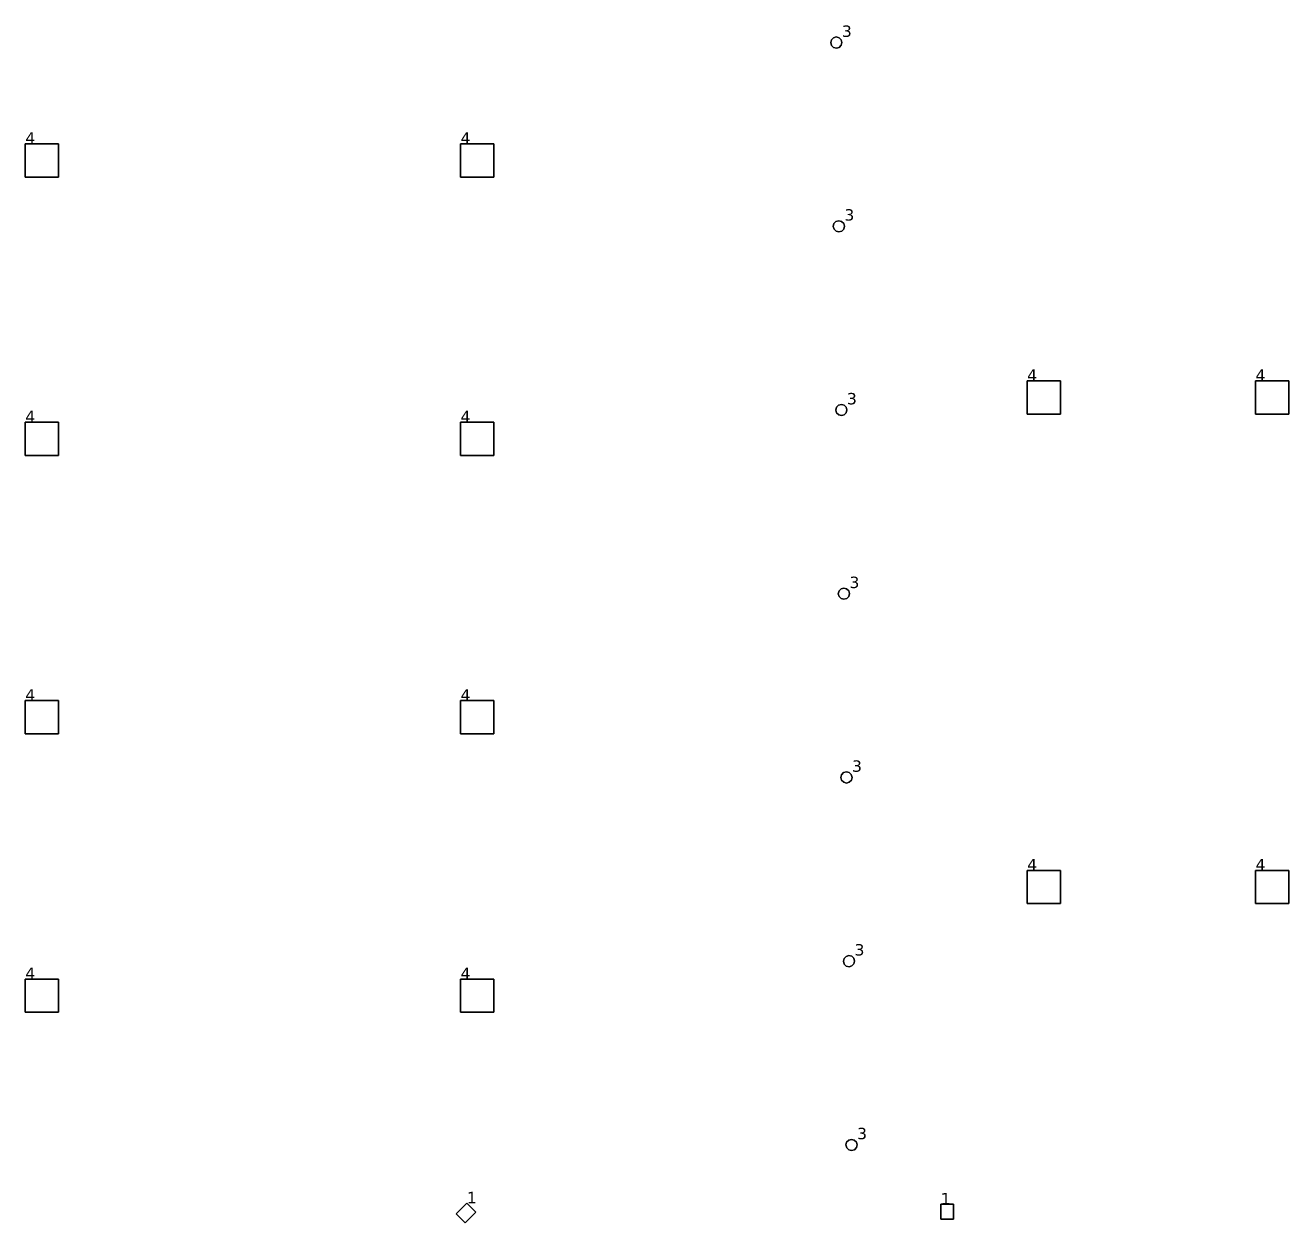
# Model space of a CAD drawing. Header units: inches. Extents: x -3 to 1235, y -1 to 963.
# Drawn here: x 136.54 to 156.5, y 65.65 to 84.56 of the extents above; entities that cross this region are included whole.
import ezdxf

# ---------------------------------------------------------------- set-up
doc = ezdxf.new("R2010")
doc.units = ezdxf.units.IN
doc.header["$MEASUREMENT"] = 0
doc.layers.add('DLX_TERR_LUM', color=7, linetype='Continuous', true_color=0x000000)
doc.layers.add('DLX_TERR_LUMKEY_IDX', color=7, linetype='Continuous', true_color=0x7f7f7f)
doc.styles.add('TableTextStyle', font='')
doc.styles.get('TableTextStyle').set_extended_font_data('VERDANA.TTF')

msp = doc.modelspace()

# ---------------------------------------------------------------- linework, layer by layer
at = {"layer": 'DLX_TERR_LUM'}
for points in [[(149.261, 84.283, 0), (149.273, 84.327, 0)], [(149.273, 84.327, 0), (149.261, 84.283, 0)], [(149.273, 84.327, 0), (149.261, 84.283, 0)], [(149.261, 84.283, 0), (149.273, 84.327, 0)], [(149.274, 84.239, 0), (149.261, 84.283, 0)], [(149.261, 84.283, 0), (149.261, 84.283, 0)], [(149.261, 84.283, 0), (149.274, 84.239, 0)], [(149.261, 84.283, 0), (149.261, 84.283, 0)], [(149.261, 84.283, 0), (149.274, 84.239, 0)], [(149.274, 84.239, 0), (149.261, 84.283, 0)], [(149.273, 84.327, 0), (149.304, 84.36, 0)], [(149.304, 84.36, 0), (149.273, 84.327, 0)], [(149.304, 84.36, 0), (149.273, 84.327, 0)], [(149.273, 84.327, 0), (149.304, 84.36, 0)], [(149.273, 84.327, 0), (149.273, 84.327, 0)], [(149.273, 84.327, 0), (149.273, 84.327, 0)], [(149.307, 84.207, 0), (149.274, 84.239, 0)], [(149.274, 84.239, 0), (149.274, 84.239, 0)], [(149.274, 84.239, 0), (149.307, 84.207, 0)], [(149.274, 84.239, 0), (149.274, 84.239, 0)], [(149.274, 84.239, 0), (149.307, 84.207, 0)], [(149.307, 84.207, 0), (149.274, 84.239, 0)], [(149.304, 84.36, 0), (149.348, 84.372, 0)], [(149.348, 84.372, 0), (149.304, 84.36, 0)], [(149.348, 84.372, 0), (149.304, 84.36, 0)], [(149.304, 84.36, 0), (149.348, 84.372, 0)], [(149.304, 84.36, 0), (149.304, 84.36, 0)], [(149.304, 84.36, 0), (149.304, 84.36, 0)], [(149.348, 84.372, 0), (149.348, 84.372, 0)], [(149.348, 84.372, 0), (149.393, 84.361, 0)], [(149.393, 84.361, 0), (149.348, 84.372, 0)], [(149.348, 84.372, 0), (149.348, 84.372, 0)], [(149.393, 84.361, 0), (149.348, 84.372, 0)], [(149.348, 84.372, 0), (149.393, 84.361, 0)], [(149.393, 84.361, 0), (149.393, 84.361, 0)], [(149.393, 84.361, 0), (149.426, 84.329, 0)], [(149.426, 84.329, 0), (149.393, 84.361, 0)], [(149.393, 84.361, 0), (149.393, 84.361, 0)], [(149.426, 84.329, 0), (149.393, 84.361, 0)], [(149.393, 84.361, 0), (149.426, 84.329, 0)], [(149.427, 84.241, 0), (149.395, 84.208, 0)], [(149.395, 84.208, 0), (149.427, 84.241, 0)], [(149.395, 84.208, 0), (149.427, 84.241, 0)], [(149.427, 84.241, 0), (149.395, 84.208, 0)], [(149.426, 84.329, 0), (149.426, 84.329, 0)], [(149.426, 84.329, 0), (149.438, 84.285, 0)], [(149.438, 84.285, 0), (149.426, 84.329, 0)], [(149.426, 84.329, 0), (149.426, 84.329, 0)], [(149.438, 84.285, 0), (149.426, 84.329, 0)], [(149.426, 84.329, 0), (149.438, 84.285, 0)], [(149.438, 84.285, 0), (149.427, 84.241, 0)], [(149.427, 84.241, 0), (149.438, 84.285, 0)], [(149.427, 84.241, 0), (149.438, 84.285, 0)], [(149.438, 84.285, 0), (149.427, 84.241, 0)], [(149.427, 84.241, 0), (149.427, 84.241, 0)], [(149.427, 84.241, 0), (149.427, 84.241, 0)], [(149.438, 84.285, 0), (149.438, 84.285, 0)], [(149.438, 84.285, 0), (149.438, 84.285, 0)], [(149.351, 84.195, 0), (149.307, 84.207, 0)], [(149.307, 84.207, 0), (149.307, 84.207, 0)], [(149.307, 84.207, 0), (149.351, 84.195, 0)], [(149.307, 84.207, 0), (149.307, 84.207, 0)], [(149.307, 84.207, 0), (149.351, 84.195, 0)], [(149.351, 84.195, 0), (149.307, 84.207, 0)], [(149.395, 84.208, 0), (149.351, 84.195, 0)], [(149.351, 84.195, 0), (149.395, 84.208, 0)], [(149.351, 84.195, 0), (149.395, 84.208, 0)], [(149.395, 84.208, 0), (149.351, 84.195, 0)], [(149.351, 84.195, 0), (149.351, 84.195, 0)], [(149.351, 84.195, 0), (149.351, 84.195, 0)], [(149.395, 84.208, 0), (149.395, 84.208, 0)], [(149.395, 84.208, 0), (149.395, 84.208, 0)], [(136.536, 82.16, 0), (136.536, 82.685, 0)], [(136.536, 82.685, 0), (136.536, 82.685, 0)], [(136.536, 82.685, 0), (136.536, 82.16, 0)], [(136.536, 82.685, 0), (137.061, 82.685, 0)], [(137.061, 82.685, 0), (136.536, 82.685, 0)], [(136.536, 82.685, 0), (136.536, 82.685, 0)], [(137.061, 82.685, 0), (136.536, 82.685, 0)], [(136.536, 82.685, 0), (136.536, 82.16, 0)], [(136.536, 82.16, 0), (136.536, 82.685, 0)], [(136.536, 82.685, 0), (137.061, 82.685, 0)], [(137.061, 82.685, 0), (137.061, 82.685, 0)], [(137.061, 82.685, 0), (137.061, 82.16, 0)], [(137.061, 82.16, 0), (137.061, 82.685, 0)], [(137.061, 82.685, 0), (137.061, 82.685, 0)], [(137.061, 82.16, 0), (137.061, 82.685, 0)], [(137.061, 82.685, 0), (137.061, 82.16, 0)], [(143.413, 82.16, 0), (143.413, 82.685, 0)], [(143.413, 82.685, 0), (143.413, 82.685, 0)], [(143.413, 82.685, 0), (143.413, 82.16, 0)], [(143.413, 82.685, 0), (143.938, 82.685, 0)], [(143.938, 82.685, 0), (143.413, 82.685, 0)], [(143.413, 82.685, 0), (143.413, 82.685, 0)], [(143.938, 82.685, 0), (143.413, 82.685, 0)], [(143.413, 82.685, 0), (143.413, 82.16, 0)], [(143.413, 82.16, 0), (143.413, 82.685, 0)], [(143.413, 82.685, 0), (143.938, 82.685, 0)], [(143.938, 82.685, 0), (143.938, 82.685, 0)], [(143.938, 82.685, 0), (143.938, 82.16, 0)], [(143.938, 82.16, 0), (143.938, 82.685, 0)], [(143.938, 82.685, 0), (143.938, 82.685, 0)], [(143.938, 82.16, 0), (143.938, 82.685, 0)], [(143.938, 82.685, 0), (143.938, 82.16, 0)], [(137.061, 82.16, 0), (136.536, 82.16, 0)], [(136.536, 82.16, 0), (136.536, 82.16, 0)], [(136.536, 82.16, 0), (137.061, 82.16, 0)], [(136.536, 82.16, 0), (136.536, 82.16, 0)], [(136.536, 82.16, 0), (137.061, 82.16, 0)], [(137.061, 82.16, 0), (136.536, 82.16, 0)], [(137.061, 82.16, 0), (137.061, 82.16, 0)], [(137.061, 82.16, 0), (137.061, 82.16, 0)], [(143.938, 82.16, 0), (143.413, 82.16, 0)], [(143.413, 82.16, 0), (143.413, 82.16, 0)], [(143.413, 82.16, 0), (143.938, 82.16, 0)], [(143.413, 82.16, 0), (143.413, 82.16, 0)], [(143.413, 82.16, 0), (143.938, 82.16, 0)], [(143.938, 82.16, 0), (143.413, 82.16, 0)], [(143.938, 82.16, 0), (143.938, 82.16, 0)], [(143.938, 82.16, 0), (143.938, 82.16, 0)], [(149.313, 81.425, 0), (149.344, 81.458, 0)], [(149.344, 81.458, 0), (149.313, 81.425, 0)], [(149.344, 81.458, 0), (149.313, 81.425, 0)], [(149.313, 81.425, 0), (149.344, 81.458, 0)], [(149.344, 81.458, 0), (149.389, 81.471, 0)], [(149.389, 81.471, 0), (149.344, 81.458, 0)], [(149.389, 81.471, 0), (149.344, 81.458, 0)], [(149.344, 81.458, 0), (149.389, 81.471, 0)], [(149.344, 81.458, 0), (149.344, 81.458, 0)], [(149.344, 81.458, 0), (149.344, 81.458, 0)], [(149.389, 81.471, 0), (149.389, 81.471, 0)], [(149.389, 81.471, 0), (149.433, 81.459, 0)], [(149.433, 81.459, 0), (149.389, 81.471, 0)], [(149.389, 81.471, 0), (149.389, 81.471, 0)], [(149.433, 81.459, 0), (149.389, 81.471, 0)], [(149.389, 81.471, 0), (149.433, 81.459, 0)], [(149.433, 81.459, 0), (149.433, 81.459, 0)], [(149.433, 81.459, 0), (149.466, 81.428, 0)], [(149.466, 81.428, 0), (149.433, 81.459, 0)], [(149.433, 81.459, 0), (149.433, 81.459, 0)], [(149.466, 81.428, 0), (149.433, 81.459, 0)], [(149.433, 81.459, 0), (149.466, 81.428, 0)], [(149.301, 81.381, 0), (149.313, 81.425, 0)], [(149.313, 81.425, 0), (149.301, 81.381, 0)], [(149.313, 81.425, 0), (149.301, 81.381, 0)], [(149.301, 81.381, 0), (149.313, 81.425, 0)], [(149.314, 81.337, 0), (149.301, 81.381, 0)], [(149.301, 81.381, 0), (149.301, 81.381, 0)], [(149.301, 81.381, 0), (149.314, 81.337, 0)], [(149.301, 81.381, 0), (149.301, 81.381, 0)], [(149.301, 81.381, 0), (149.314, 81.337, 0)], [(149.314, 81.337, 0), (149.301, 81.381, 0)], [(149.313, 81.425, 0), (149.313, 81.425, 0)], [(149.313, 81.425, 0), (149.313, 81.425, 0)], [(149.347, 81.305, 0), (149.314, 81.337, 0)], [(149.314, 81.337, 0), (149.314, 81.337, 0)], [(149.314, 81.337, 0), (149.347, 81.305, 0)], [(149.314, 81.337, 0), (149.314, 81.337, 0)], [(149.314, 81.337, 0), (149.347, 81.305, 0)], [(149.347, 81.305, 0), (149.314, 81.337, 0)], [(149.391, 81.294, 0), (149.347, 81.305, 0)], [(149.347, 81.305, 0), (149.347, 81.305, 0)], [(149.347, 81.305, 0), (149.391, 81.294, 0)], [(149.347, 81.305, 0), (149.347, 81.305, 0)], [(149.347, 81.305, 0), (149.391, 81.294, 0)], [(149.391, 81.294, 0), (149.347, 81.305, 0)], [(149.435, 81.306, 0), (149.391, 81.294, 0)], [(149.391, 81.294, 0), (149.435, 81.306, 0)], [(149.391, 81.294, 0), (149.435, 81.306, 0)], [(149.435, 81.306, 0), (149.391, 81.294, 0)], [(149.391, 81.294, 0), (149.391, 81.294, 0)], [(149.391, 81.294, 0), (149.391, 81.294, 0)], [(149.467, 81.339, 0), (149.435, 81.306, 0)], [(149.435, 81.306, 0), (149.467, 81.339, 0)], [(149.435, 81.306, 0), (149.467, 81.339, 0)], [(149.467, 81.339, 0), (149.435, 81.306, 0)], [(149.435, 81.306, 0), (149.435, 81.306, 0)], [(149.435, 81.306, 0), (149.435, 81.306, 0)], [(149.466, 81.428, 0), (149.466, 81.428, 0)], [(149.466, 81.428, 0), (149.478, 81.384, 0)], [(149.478, 81.384, 0), (149.466, 81.428, 0)], [(149.466, 81.428, 0), (149.466, 81.428, 0)], [(149.478, 81.384, 0), (149.466, 81.428, 0)], [(149.466, 81.428, 0), (149.478, 81.384, 0)], [(149.478, 81.384, 0), (149.467, 81.339, 0)], [(149.467, 81.339, 0), (149.478, 81.384, 0)], [(149.467, 81.339, 0), (149.478, 81.384, 0)], [(149.478, 81.384, 0), (149.467, 81.339, 0)], [(149.467, 81.339, 0), (149.467, 81.339, 0)], [(149.467, 81.339, 0), (149.467, 81.339, 0)], [(149.478, 81.384, 0), (149.478, 81.384, 0)], [(149.478, 81.384, 0), (149.478, 81.384, 0)], [(152.364, 78.416, 0), (152.364, 78.941, 0)], [(152.364, 78.941, 0), (152.364, 78.941, 0)], [(152.364, 78.941, 0), (152.364, 78.416, 0)], [(152.364, 78.941, 0), (152.889, 78.941, 0)], [(152.889, 78.941, 0), (152.364, 78.941, 0)], [(152.364, 78.941, 0), (152.364, 78.941, 0)], [(152.889, 78.941, 0), (152.364, 78.941, 0)], [(152.364, 78.941, 0), (152.364, 78.416, 0)], [(152.364, 78.416, 0), (152.364, 78.941, 0)], [(152.364, 78.941, 0), (152.889, 78.941, 0)], [(152.889, 78.941, 0), (152.889, 78.941, 0)], [(152.889, 78.941, 0), (152.889, 78.416, 0)], [(152.889, 78.416, 0), (152.889, 78.941, 0)], [(152.889, 78.941, 0), (152.889, 78.941, 0)], [(152.889, 78.416, 0), (152.889, 78.941, 0)], [(152.889, 78.941, 0), (152.889, 78.416, 0)], [(155.972, 78.416, 0), (155.972, 78.941, 0)], [(155.972, 78.941, 0), (155.972, 78.941, 0)], [(155.972, 78.941, 0), (155.972, 78.416, 0)], [(155.972, 78.941, 0), (156.497, 78.941, 0)], [(156.497, 78.941, 0), (155.972, 78.941, 0)], [(155.972, 78.941, 0), (155.972, 78.941, 0)], [(156.497, 78.941, 0), (155.972, 78.941, 0)], [(155.972, 78.941, 0), (155.972, 78.416, 0)], [(155.972, 78.416, 0), (155.972, 78.941, 0)], [(155.972, 78.941, 0), (156.497, 78.941, 0)], [(156.497, 78.941, 0), (156.497, 78.941, 0)], [(156.497, 78.941, 0), (156.497, 78.416, 0)], [(156.497, 78.416, 0), (156.497, 78.941, 0)], [(156.497, 78.941, 0), (156.497, 78.941, 0)], [(156.497, 78.416, 0), (156.497, 78.941, 0)], [(156.497, 78.941, 0), (156.497, 78.416, 0)], [(149.341, 78.48, 0), (149.353, 78.524, 0)], [(149.353, 78.524, 0), (149.341, 78.48, 0)], [(149.353, 78.524, 0), (149.341, 78.48, 0)], [(149.341, 78.48, 0), (149.353, 78.524, 0)], [(149.354, 78.436, 0), (149.341, 78.48, 0)], [(149.341, 78.48, 0), (149.341, 78.48, 0)], [(149.341, 78.48, 0), (149.354, 78.436, 0)], [(149.341, 78.48, 0), (149.341, 78.48, 0)], [(149.341, 78.48, 0), (149.354, 78.436, 0)], [(149.354, 78.436, 0), (149.341, 78.48, 0)], [(149.353, 78.524, 0), (149.385, 78.557, 0)], [(149.385, 78.557, 0), (149.353, 78.524, 0)], [(149.385, 78.557, 0), (149.353, 78.524, 0)], [(149.353, 78.524, 0), (149.385, 78.557, 0)], [(149.353, 78.524, 0), (149.353, 78.524, 0)], [(149.353, 78.524, 0), (149.353, 78.524, 0)], [(149.385, 78.557, 0), (149.429, 78.569, 0)], [(149.429, 78.569, 0), (149.385, 78.557, 0)], [(149.429, 78.569, 0), (149.385, 78.557, 0)], [(149.385, 78.557, 0), (149.429, 78.569, 0)], [(149.385, 78.557, 0), (149.385, 78.557, 0)], [(149.385, 78.557, 0), (149.385, 78.557, 0)], [(149.429, 78.569, 0), (149.429, 78.569, 0)], [(149.429, 78.569, 0), (149.473, 78.558, 0)], [(149.473, 78.558, 0), (149.429, 78.569, 0)], [(149.429, 78.569, 0), (149.429, 78.569, 0)], [(149.473, 78.558, 0), (149.429, 78.569, 0)], [(149.429, 78.569, 0), (149.473, 78.558, 0)], [(149.473, 78.558, 0), (149.473, 78.558, 0)], [(149.473, 78.558, 0), (149.506, 78.526, 0)], [(149.506, 78.526, 0), (149.473, 78.558, 0)], [(149.473, 78.558, 0), (149.473, 78.558, 0)], [(149.506, 78.526, 0), (149.473, 78.558, 0)], [(149.473, 78.558, 0), (149.506, 78.526, 0)], [(149.506, 78.526, 0), (149.506, 78.526, 0)], [(149.506, 78.526, 0), (149.518, 78.482, 0)], [(149.518, 78.482, 0), (149.506, 78.526, 0)], [(149.506, 78.526, 0), (149.506, 78.526, 0)], [(149.518, 78.482, 0), (149.506, 78.526, 0)], [(149.506, 78.526, 0), (149.518, 78.482, 0)], [(149.518, 78.482, 0), (149.507, 78.438, 0)], [(149.507, 78.438, 0), (149.518, 78.482, 0)], [(149.507, 78.438, 0), (149.518, 78.482, 0)], [(149.518, 78.482, 0), (149.507, 78.438, 0)], [(149.518, 78.482, 0), (149.518, 78.482, 0)], [(149.518, 78.482, 0), (149.518, 78.482, 0)], [(136.536, 77.763, 0), (136.536, 78.288, 0)], [(136.536, 78.288, 0), (136.536, 78.288, 0)], [(136.536, 78.288, 0), (136.536, 77.763, 0)], [(136.536, 78.288, 0), (137.061, 78.288, 0)], [(137.061, 78.288, 0), (136.536, 78.288, 0)], [(136.536, 78.288, 0), (136.536, 78.288, 0)], [(137.061, 78.288, 0), (136.536, 78.288, 0)], [(136.536, 78.288, 0), (136.536, 77.763, 0)], [(136.536, 77.763, 0), (136.536, 78.288, 0)], [(136.536, 78.288, 0), (137.061, 78.288, 0)], [(137.061, 78.288, 0), (137.061, 78.288, 0)], [(137.061, 78.288, 0), (137.061, 77.763, 0)], [(137.061, 77.763, 0), (137.061, 78.288, 0)], [(137.061, 78.288, 0), (137.061, 78.288, 0)], [(137.061, 77.763, 0), (137.061, 78.288, 0)], [(137.061, 78.288, 0), (137.061, 77.763, 0)], [(143.413, 77.763, 0), (143.413, 78.288, 0)], [(143.413, 78.288, 0), (143.413, 78.288, 0)], [(143.413, 78.288, 0), (143.413, 77.763, 0)], [(143.413, 78.288, 0), (143.938, 78.288, 0)], [(143.938, 78.288, 0), (143.413, 78.288, 0)], [(143.413, 78.288, 0), (143.413, 78.288, 0)], [(143.938, 78.288, 0), (143.413, 78.288, 0)], [(143.413, 78.288, 0), (143.413, 77.763, 0)], [(143.413, 77.763, 0), (143.413, 78.288, 0)], [(143.413, 78.288, 0), (143.938, 78.288, 0)], [(143.938, 78.288, 0), (143.938, 78.288, 0)], [(143.938, 78.288, 0), (143.938, 77.763, 0)], [(143.938, 77.763, 0), (143.938, 78.288, 0)], [(143.938, 78.288, 0), (143.938, 78.288, 0)], [(143.938, 77.763, 0), (143.938, 78.288, 0)], [(143.938, 78.288, 0), (143.938, 77.763, 0)], [(149.387, 78.404, 0), (149.354, 78.436, 0)], [(149.354, 78.436, 0), (149.354, 78.436, 0)], [(149.354, 78.436, 0), (149.387, 78.404, 0)], [(149.354, 78.436, 0), (149.354, 78.436, 0)], [(149.354, 78.436, 0), (149.387, 78.404, 0)], [(149.387, 78.404, 0), (149.354, 78.436, 0)], [(149.431, 78.392, 0), (149.387, 78.404, 0)], [(149.387, 78.404, 0), (149.387, 78.404, 0)], [(149.387, 78.404, 0), (149.431, 78.392, 0)], [(149.387, 78.404, 0), (149.387, 78.404, 0)], [(149.387, 78.404, 0), (149.431, 78.392, 0)], [(149.431, 78.392, 0), (149.387, 78.404, 0)], [(149.475, 78.405, 0), (149.431, 78.392, 0)], [(149.431, 78.392, 0), (149.475, 78.405, 0)], [(149.431, 78.392, 0), (149.475, 78.405, 0)], [(149.475, 78.405, 0), (149.431, 78.392, 0)], [(149.431, 78.392, 0), (149.431, 78.392, 0)], [(149.431, 78.392, 0), (149.431, 78.392, 0)], [(149.507, 78.438, 0), (149.475, 78.405, 0)], [(149.475, 78.405, 0), (149.507, 78.438, 0)], [(149.475, 78.405, 0), (149.507, 78.438, 0)], [(149.507, 78.438, 0), (149.475, 78.405, 0)], [(149.475, 78.405, 0), (149.475, 78.405, 0)], [(149.475, 78.405, 0), (149.475, 78.405, 0)], [(149.507, 78.438, 0), (149.507, 78.438, 0)], [(149.507, 78.438, 0), (149.507, 78.438, 0)], [(152.889, 78.416, 0), (152.364, 78.416, 0)], [(152.364, 78.416, 0), (152.364, 78.416, 0)], [(152.364, 78.416, 0), (152.889, 78.416, 0)], [(152.364, 78.416, 0), (152.364, 78.416, 0)], [(152.364, 78.416, 0), (152.889, 78.416, 0)], [(152.889, 78.416, 0), (152.364, 78.416, 0)], [(152.889, 78.416, 0), (152.889, 78.416, 0)], [(152.889, 78.416, 0), (152.889, 78.416, 0)], [(156.497, 78.416, 0), (155.972, 78.416, 0)], [(155.972, 78.416, 0), (155.972, 78.416, 0)], [(155.972, 78.416, 0), (156.497, 78.416, 0)], [(155.972, 78.416, 0), (155.972, 78.416, 0)], [(155.972, 78.416, 0), (156.497, 78.416, 0)], [(156.497, 78.416, 0), (155.972, 78.416, 0)], [(156.497, 78.416, 0), (156.497, 78.416, 0)], [(156.497, 78.416, 0), (156.497, 78.416, 0)], [(137.061, 77.763, 0), (136.536, 77.763, 0)], [(136.536, 77.763, 0), (136.536, 77.763, 0)], [(136.536, 77.763, 0), (137.061, 77.763, 0)], [(136.536, 77.763, 0), (136.536, 77.763, 0)], [(136.536, 77.763, 0), (137.061, 77.763, 0)], [(137.061, 77.763, 0), (136.536, 77.763, 0)], [(137.061, 77.763, 0), (137.061, 77.763, 0)], [(137.061, 77.763, 0), (137.061, 77.763, 0)], [(143.938, 77.763, 0), (143.413, 77.763, 0)], [(143.413, 77.763, 0), (143.413, 77.763, 0)], [(143.413, 77.763, 0), (143.938, 77.763, 0)], [(143.413, 77.763, 0), (143.413, 77.763, 0)], [(143.413, 77.763, 0), (143.938, 77.763, 0)], [(143.938, 77.763, 0), (143.413, 77.763, 0)], [(143.938, 77.763, 0), (143.938, 77.763, 0)], [(143.938, 77.763, 0), (143.938, 77.763, 0)], [(149.393, 75.623, 0), (149.425, 75.655, 0)], [(149.425, 75.655, 0), (149.393, 75.623, 0)], [(149.425, 75.655, 0), (149.393, 75.623, 0)], [(149.393, 75.623, 0), (149.425, 75.655, 0)], [(149.425, 75.655, 0), (149.469, 75.668, 0)], [(149.469, 75.668, 0), (149.425, 75.655, 0)], [(149.469, 75.668, 0), (149.425, 75.655, 0)], [(149.425, 75.655, 0), (149.469, 75.668, 0)], [(149.425, 75.655, 0), (149.425, 75.655, 0)], [(149.425, 75.655, 0), (149.425, 75.655, 0)], [(149.469, 75.668, 0), (149.469, 75.668, 0)], [(149.469, 75.668, 0), (149.513, 75.657, 0)], [(149.513, 75.657, 0), (149.469, 75.668, 0)], [(149.469, 75.668, 0), (149.469, 75.668, 0)], [(149.513, 75.657, 0), (149.469, 75.668, 0)], [(149.469, 75.668, 0), (149.513, 75.657, 0)], [(149.513, 75.657, 0), (149.513, 75.657, 0)], [(149.513, 75.657, 0), (149.546, 75.625, 0)], [(149.546, 75.625, 0), (149.513, 75.657, 0)], [(149.513, 75.657, 0), (149.513, 75.657, 0)], [(149.546, 75.625, 0), (149.513, 75.657, 0)], [(149.513, 75.657, 0), (149.546, 75.625, 0)], [(149.381, 75.578, 0), (149.393, 75.623, 0)], [(149.393, 75.623, 0), (149.381, 75.578, 0)], [(149.393, 75.623, 0), (149.381, 75.578, 0)], [(149.381, 75.578, 0), (149.393, 75.623, 0)], [(149.394, 75.534, 0), (149.381, 75.578, 0)], [(149.381, 75.578, 0), (149.381, 75.578, 0)], [(149.381, 75.578, 0), (149.394, 75.534, 0)], [(149.381, 75.578, 0), (149.381, 75.578, 0)], [(149.381, 75.578, 0), (149.394, 75.534, 0)], [(149.394, 75.534, 0), (149.381, 75.578, 0)], [(149.393, 75.623, 0), (149.393, 75.623, 0)], [(149.393, 75.623, 0), (149.393, 75.623, 0)], [(149.427, 75.502, 0), (149.394, 75.534, 0)], [(149.394, 75.534, 0), (149.394, 75.534, 0)], [(149.394, 75.534, 0), (149.427, 75.502, 0)], [(149.394, 75.534, 0), (149.394, 75.534, 0)], [(149.394, 75.534, 0), (149.427, 75.502, 0)], [(149.427, 75.502, 0), (149.394, 75.534, 0)], [(149.471, 75.491, 0), (149.427, 75.502, 0)], [(149.427, 75.502, 0), (149.427, 75.502, 0)], [(149.427, 75.502, 0), (149.471, 75.491, 0)], [(149.427, 75.502, 0), (149.427, 75.502, 0)], [(149.427, 75.502, 0), (149.471, 75.491, 0)], [(149.471, 75.491, 0), (149.427, 75.502, 0)], [(149.515, 75.503, 0), (149.471, 75.491, 0)], [(149.471, 75.491, 0), (149.515, 75.503, 0)], [(149.471, 75.491, 0), (149.515, 75.503, 0)], [(149.515, 75.503, 0), (149.471, 75.491, 0)], [(149.471, 75.491, 0), (149.471, 75.491, 0)], [(149.471, 75.491, 0), (149.471, 75.491, 0)], [(149.547, 75.536, 0), (149.515, 75.503, 0)], [(149.515, 75.503, 0), (149.547, 75.536, 0)], [(149.515, 75.503, 0), (149.547, 75.536, 0)], [(149.547, 75.536, 0), (149.515, 75.503, 0)], [(149.515, 75.503, 0), (149.515, 75.503, 0)], [(149.515, 75.503, 0), (149.515, 75.503, 0)], [(149.546, 75.625, 0), (149.546, 75.625, 0)], [(149.546, 75.625, 0), (149.558, 75.581, 0)], [(149.558, 75.581, 0), (149.546, 75.625, 0)], [(149.546, 75.625, 0), (149.546, 75.625, 0)], [(149.558, 75.581, 0), (149.546, 75.625, 0)], [(149.546, 75.625, 0), (149.558, 75.581, 0)], [(149.558, 75.581, 0), (149.547, 75.536, 0)], [(149.547, 75.536, 0), (149.558, 75.581, 0)], [(149.547, 75.536, 0), (149.558, 75.581, 0)], [(149.558, 75.581, 0), (149.547, 75.536, 0)], [(149.547, 75.536, 0), (149.547, 75.536, 0)], [(149.547, 75.536, 0), (149.547, 75.536, 0)], [(149.558, 75.581, 0), (149.558, 75.581, 0)], [(149.558, 75.581, 0), (149.558, 75.581, 0)], [(136.536, 73.366, 0), (136.536, 73.891, 0)], [(136.536, 73.891, 0), (136.536, 73.891, 0)], [(136.536, 73.891, 0), (136.536, 73.366, 0)], [(136.536, 73.891, 0), (137.061, 73.891, 0)], [(137.061, 73.891, 0), (136.536, 73.891, 0)], [(136.536, 73.891, 0), (136.536, 73.891, 0)], [(137.061, 73.891, 0), (136.536, 73.891, 0)], [(136.536, 73.891, 0), (136.536, 73.366, 0)], [(136.536, 73.366, 0), (136.536, 73.891, 0)], [(136.536, 73.891, 0), (137.061, 73.891, 0)], [(137.061, 73.891, 0), (137.061, 73.891, 0)], [(137.061, 73.891, 0), (137.061, 73.366, 0)], [(137.061, 73.366, 0), (137.061, 73.891, 0)], [(137.061, 73.891, 0), (137.061, 73.891, 0)], [(137.061, 73.366, 0), (137.061, 73.891, 0)], [(137.061, 73.891, 0), (137.061, 73.366, 0)], [(143.413, 73.366, 0), (143.413, 73.891, 0)], [(143.413, 73.891, 0), (143.413, 73.891, 0)], [(143.413, 73.891, 0), (143.413, 73.366, 0)], [(143.413, 73.891, 0), (143.938, 73.891, 0)], [(143.938, 73.891, 0), (143.413, 73.891, 0)], [(143.413, 73.891, 0), (143.413, 73.891, 0)], [(143.938, 73.891, 0), (143.413, 73.891, 0)], [(143.413, 73.891, 0), (143.413, 73.366, 0)], [(143.413, 73.366, 0), (143.413, 73.891, 0)], [(143.413, 73.891, 0), (143.938, 73.891, 0)], [(143.938, 73.891, 0), (143.938, 73.891, 0)], [(143.938, 73.891, 0), (143.938, 73.366, 0)], [(143.938, 73.366, 0), (143.938, 73.891, 0)], [(143.938, 73.891, 0), (143.938, 73.891, 0)], [(143.938, 73.366, 0), (143.938, 73.891, 0)], [(143.938, 73.891, 0), (143.938, 73.366, 0)], [(137.061, 73.366, 0), (136.536, 73.366, 0)], [(136.536, 73.366, 0), (136.536, 73.366, 0)], [(136.536, 73.366, 0), (137.061, 73.366, 0)], [(136.536, 73.366, 0), (136.536, 73.366, 0)], [(136.536, 73.366, 0), (137.061, 73.366, 0)], [(137.061, 73.366, 0), (136.536, 73.366, 0)], [(137.061, 73.366, 0), (137.061, 73.366, 0)], [(137.061, 73.366, 0), (137.061, 73.366, 0)], [(143.938, 73.366, 0), (143.413, 73.366, 0)], [(143.413, 73.366, 0), (143.413, 73.366, 0)], [(143.413, 73.366, 0), (143.938, 73.366, 0)], [(143.413, 73.366, 0), (143.413, 73.366, 0)], [(143.413, 73.366, 0), (143.938, 73.366, 0)], [(143.938, 73.366, 0), (143.413, 73.366, 0)], [(143.938, 73.366, 0), (143.938, 73.366, 0)], [(143.938, 73.366, 0), (143.938, 73.366, 0)], [(149.421, 72.677, 0), (149.433, 72.721, 0)], [(149.433, 72.721, 0), (149.421, 72.677, 0)], [(149.433, 72.721, 0), (149.421, 72.677, 0)], [(149.421, 72.677, 0), (149.433, 72.721, 0)], [(149.434, 72.633, 0), (149.421, 72.677, 0)], [(149.421, 72.677, 0), (149.421, 72.677, 0)], [(149.421, 72.677, 0), (149.434, 72.633, 0)], [(149.421, 72.677, 0), (149.421, 72.677, 0)], [(149.421, 72.677, 0), (149.434, 72.633, 0)], [(149.434, 72.633, 0), (149.421, 72.677, 0)], [(149.433, 72.721, 0), (149.465, 72.754, 0)], [(149.465, 72.754, 0), (149.433, 72.721, 0)], [(149.465, 72.754, 0), (149.433, 72.721, 0)], [(149.433, 72.721, 0), (149.465, 72.754, 0)], [(149.433, 72.721, 0), (149.433, 72.721, 0)], [(149.433, 72.721, 0), (149.433, 72.721, 0)], [(149.465, 72.754, 0), (149.509, 72.766, 0)], [(149.509, 72.766, 0), (149.465, 72.754, 0)], [(149.509, 72.766, 0), (149.465, 72.754, 0)], [(149.465, 72.754, 0), (149.509, 72.766, 0)], [(149.465, 72.754, 0), (149.465, 72.754, 0)], [(149.465, 72.754, 0), (149.465, 72.754, 0)], [(149.509, 72.766, 0), (149.509, 72.766, 0)], [(149.509, 72.766, 0), (149.553, 72.755, 0)], [(149.553, 72.755, 0), (149.509, 72.766, 0)], [(149.509, 72.766, 0), (149.509, 72.766, 0)], [(149.553, 72.755, 0), (149.509, 72.766, 0)], [(149.509, 72.766, 0), (149.553, 72.755, 0)], [(149.553, 72.755, 0), (149.553, 72.755, 0)], [(149.553, 72.755, 0), (149.586, 72.723, 0)], [(149.586, 72.723, 0), (149.553, 72.755, 0)], [(149.553, 72.755, 0), (149.553, 72.755, 0)], [(149.586, 72.723, 0), (149.553, 72.755, 0)], [(149.553, 72.755, 0), (149.586, 72.723, 0)], [(149.586, 72.723, 0), (149.586, 72.723, 0)], [(149.586, 72.723, 0), (149.598, 72.679, 0)], [(149.598, 72.679, 0), (149.586, 72.723, 0)], [(149.586, 72.723, 0), (149.586, 72.723, 0)], [(149.598, 72.679, 0), (149.586, 72.723, 0)], [(149.586, 72.723, 0), (149.598, 72.679, 0)], [(149.598, 72.679, 0), (149.587, 72.635, 0)], [(149.587, 72.635, 0), (149.598, 72.679, 0)], [(149.587, 72.635, 0), (149.598, 72.679, 0)], [(149.598, 72.679, 0), (149.587, 72.635, 0)], [(149.598, 72.679, 0), (149.598, 72.679, 0)], [(149.598, 72.679, 0), (149.598, 72.679, 0)], [(149.467, 72.601, 0), (149.434, 72.633, 0)], [(149.434, 72.633, 0), (149.434, 72.633, 0)], [(149.434, 72.633, 0), (149.467, 72.601, 0)], [(149.434, 72.633, 0), (149.434, 72.633, 0)], [(149.434, 72.633, 0), (149.467, 72.601, 0)], [(149.467, 72.601, 0), (149.434, 72.633, 0)], [(149.511, 72.59, 0), (149.467, 72.601, 0)], [(149.467, 72.601, 0), (149.467, 72.601, 0)], [(149.467, 72.601, 0), (149.511, 72.59, 0)], [(149.467, 72.601, 0), (149.467, 72.601, 0)], [(149.467, 72.601, 0), (149.511, 72.59, 0)], [(149.511, 72.59, 0), (149.467, 72.601, 0)], [(149.555, 72.602, 0), (149.511, 72.59, 0)], [(149.511, 72.59, 0), (149.555, 72.602, 0)], [(149.511, 72.59, 0), (149.555, 72.602, 0)], [(149.555, 72.602, 0), (149.511, 72.59, 0)], [(149.511, 72.59, 0), (149.511, 72.59, 0)], [(149.511, 72.59, 0), (149.511, 72.59, 0)], [(149.587, 72.635, 0), (149.555, 72.602, 0)], [(149.555, 72.602, 0), (149.587, 72.635, 0)], [(149.555, 72.602, 0), (149.587, 72.635, 0)], [(149.587, 72.635, 0), (149.555, 72.602, 0)], [(149.555, 72.602, 0), (149.555, 72.602, 0)], [(149.555, 72.602, 0), (149.555, 72.602, 0)], [(149.587, 72.635, 0), (149.587, 72.635, 0)], [(149.587, 72.635, 0), (149.587, 72.635, 0)], [(152.364, 70.685, 0), (152.364, 71.21, 0)], [(152.364, 71.21, 0), (152.364, 71.21, 0)], [(152.364, 71.21, 0), (152.364, 70.685, 0)], [(152.364, 71.21, 0), (152.889, 71.21, 0)], [(152.889, 71.21, 0), (152.364, 71.21, 0)], [(152.364, 71.21, 0), (152.364, 71.21, 0)], [(152.889, 71.21, 0), (152.364, 71.21, 0)], [(152.364, 71.21, 0), (152.364, 70.685, 0)], [(152.364, 70.685, 0), (152.364, 71.21, 0)], [(152.364, 71.21, 0), (152.889, 71.21, 0)], [(152.889, 71.21, 0), (152.889, 71.21, 0)], [(152.889, 71.21, 0), (152.889, 70.685, 0)], [(152.889, 70.685, 0), (152.889, 71.21, 0)], [(152.889, 71.21, 0), (152.889, 71.21, 0)], [(152.889, 70.685, 0), (152.889, 71.21, 0)], [(152.889, 71.21, 0), (152.889, 70.685, 0)], [(155.972, 70.685, 0), (155.972, 71.21, 0)], [(155.972, 71.21, 0), (155.972, 71.21, 0)], [(155.972, 71.21, 0), (155.972, 70.685, 0)], [(155.972, 71.21, 0), (156.497, 71.21, 0)], [(156.497, 71.21, 0), (155.972, 71.21, 0)], [(155.972, 71.21, 0), (155.972, 71.21, 0)], [(156.497, 71.21, 0), (155.972, 71.21, 0)], [(155.972, 71.21, 0), (155.972, 70.685, 0)], [(155.972, 70.685, 0), (155.972, 71.21, 0)], [(155.972, 71.21, 0), (156.497, 71.21, 0)], [(156.497, 71.21, 0), (156.497, 71.21, 0)], [(156.497, 71.21, 0), (156.497, 70.685, 0)], [(156.497, 70.685, 0), (156.497, 71.21, 0)], [(156.497, 71.21, 0), (156.497, 71.21, 0)], [(156.497, 70.685, 0), (156.497, 71.21, 0)], [(156.497, 71.21, 0), (156.497, 70.685, 0)], [(152.889, 70.685, 0), (152.364, 70.685, 0)], [(152.364, 70.685, 0), (152.364, 70.685, 0)], [(152.364, 70.685, 0), (152.889, 70.685, 0)], [(152.364, 70.685, 0), (152.364, 70.685, 0)], [(152.364, 70.685, 0), (152.889, 70.685, 0)], [(152.889, 70.685, 0), (152.364, 70.685, 0)], [(152.889, 70.685, 0), (152.889, 70.685, 0)], [(152.889, 70.685, 0), (152.889, 70.685, 0)], [(156.497, 70.685, 0), (155.972, 70.685, 0)], [(155.972, 70.685, 0), (155.972, 70.685, 0)], [(155.972, 70.685, 0), (156.497, 70.685, 0)], [(155.972, 70.685, 0), (155.972, 70.685, 0)], [(155.972, 70.685, 0), (156.497, 70.685, 0)], [(156.497, 70.685, 0), (155.972, 70.685, 0)], [(156.497, 70.685, 0), (156.497, 70.685, 0)], [(156.497, 70.685, 0), (156.497, 70.685, 0)], [(149.461, 69.775, 0), (149.473, 69.82, 0)], [(149.473, 69.82, 0), (149.461, 69.775, 0)], [(149.473, 69.82, 0), (149.461, 69.775, 0)], [(149.461, 69.775, 0), (149.473, 69.82, 0)], [(149.474, 69.731, 0), (149.461, 69.775, 0)], [(149.461, 69.775, 0), (149.461, 69.775, 0)], [(149.461, 69.775, 0), (149.474, 69.731, 0)], [(149.461, 69.775, 0), (149.461, 69.775, 0)], [(149.461, 69.775, 0), (149.474, 69.731, 0)], [(149.474, 69.731, 0), (149.461, 69.775, 0)], [(149.473, 69.82, 0), (149.505, 69.852, 0)], [(149.505, 69.852, 0), (149.473, 69.82, 0)], [(149.505, 69.852, 0), (149.473, 69.82, 0)], [(149.473, 69.82, 0), (149.505, 69.852, 0)], [(149.473, 69.82, 0), (149.473, 69.82, 0)], [(149.473, 69.82, 0), (149.473, 69.82, 0)], [(149.507, 69.699, 0), (149.474, 69.731, 0)], [(149.474, 69.731, 0), (149.474, 69.731, 0)], [(149.474, 69.731, 0), (149.507, 69.699, 0)], [(149.474, 69.731, 0), (149.474, 69.731, 0)], [(149.474, 69.731, 0), (149.507, 69.699, 0)], [(149.507, 69.699, 0), (149.474, 69.731, 0)], [(149.505, 69.852, 0), (149.549, 69.865, 0)], [(149.549, 69.865, 0), (149.505, 69.852, 0)], [(149.549, 69.865, 0), (149.505, 69.852, 0)], [(149.505, 69.852, 0), (149.549, 69.865, 0)], [(149.505, 69.852, 0), (149.505, 69.852, 0)], [(149.505, 69.852, 0), (149.505, 69.852, 0)], [(149.551, 69.688, 0), (149.507, 69.699, 0)], [(149.507, 69.699, 0), (149.507, 69.699, 0)], [(149.507, 69.699, 0), (149.551, 69.688, 0)], [(149.507, 69.699, 0), (149.507, 69.699, 0)], [(149.507, 69.699, 0), (149.551, 69.688, 0)], [(149.551, 69.688, 0), (149.507, 69.699, 0)], [(149.549, 69.865, 0), (149.549, 69.865, 0)], [(149.549, 69.865, 0), (149.593, 69.854, 0)], [(149.593, 69.854, 0), (149.549, 69.865, 0)], [(149.549, 69.865, 0), (149.549, 69.865, 0)], [(149.593, 69.854, 0), (149.549, 69.865, 0)], [(149.549, 69.865, 0), (149.593, 69.854, 0)], [(149.595, 69.701, 0), (149.551, 69.688, 0)], [(149.551, 69.688, 0), (149.595, 69.701, 0)], [(149.551, 69.688, 0), (149.595, 69.701, 0)], [(149.595, 69.701, 0), (149.551, 69.688, 0)], [(149.551, 69.688, 0), (149.551, 69.688, 0)], [(149.551, 69.688, 0), (149.551, 69.688, 0)], [(149.593, 69.854, 0), (149.593, 69.854, 0)], [(149.593, 69.854, 0), (149.626, 69.822, 0)], [(149.626, 69.822, 0), (149.593, 69.854, 0)], [(149.593, 69.854, 0), (149.593, 69.854, 0)], [(149.626, 69.822, 0), (149.593, 69.854, 0)], [(149.593, 69.854, 0), (149.626, 69.822, 0)], [(149.627, 69.733, 0), (149.595, 69.701, 0)], [(149.595, 69.701, 0), (149.627, 69.733, 0)], [(149.595, 69.701, 0), (149.627, 69.733, 0)], [(149.627, 69.733, 0), (149.595, 69.701, 0)], [(149.595, 69.701, 0), (149.595, 69.701, 0)], [(149.595, 69.701, 0), (149.595, 69.701, 0)], [(149.626, 69.822, 0), (149.626, 69.822, 0)], [(149.626, 69.822, 0), (149.638, 69.778, 0)], [(149.638, 69.778, 0), (149.626, 69.822, 0)], [(149.626, 69.822, 0), (149.626, 69.822, 0)], [(149.638, 69.778, 0), (149.626, 69.822, 0)], [(149.626, 69.822, 0), (149.638, 69.778, 0)], [(149.638, 69.778, 0), (149.627, 69.733, 0)], [(149.627, 69.733, 0), (149.638, 69.778, 0)], [(149.627, 69.733, 0), (149.638, 69.778, 0)], [(149.638, 69.778, 0), (149.627, 69.733, 0)], [(149.627, 69.733, 0), (149.627, 69.733, 0)], [(149.627, 69.733, 0), (149.627, 69.733, 0)], [(149.638, 69.778, 0), (149.638, 69.778, 0)], [(149.638, 69.778, 0), (149.638, 69.778, 0)], [(136.536, 68.969, 0), (136.536, 69.494, 0)], [(136.536, 69.494, 0), (136.536, 69.494, 0)], [(136.536, 69.494, 0), (136.536, 68.969, 0)], [(136.536, 69.494, 0), (137.061, 69.494, 0)], [(137.061, 69.494, 0), (136.536, 69.494, 0)], [(136.536, 69.494, 0), (136.536, 69.494, 0)], [(137.061, 69.494, 0), (136.536, 69.494, 0)], [(136.536, 69.494, 0), (136.536, 68.969, 0)], [(136.536, 68.969, 0), (136.536, 69.494, 0)], [(136.536, 69.494, 0), (137.061, 69.494, 0)], [(137.061, 69.494, 0), (137.061, 69.494, 0)], [(137.061, 69.494, 0), (137.061, 68.969, 0)], [(137.061, 68.969, 0), (137.061, 69.494, 0)], [(137.061, 69.494, 0), (137.061, 69.494, 0)], [(137.061, 68.969, 0), (137.061, 69.494, 0)], [(137.061, 69.494, 0), (137.061, 68.969, 0)], [(143.413, 68.969, 0), (143.413, 69.494, 0)], [(143.413, 69.494, 0), (143.413, 69.494, 0)], [(143.413, 69.494, 0), (143.413, 68.969, 0)], [(143.413, 69.494, 0), (143.938, 69.494, 0)], [(143.938, 69.494, 0), (143.413, 69.494, 0)], [(143.413, 69.494, 0), (143.413, 69.494, 0)], [(143.938, 69.494, 0), (143.413, 69.494, 0)], [(143.413, 69.494, 0), (143.413, 68.969, 0)], [(143.413, 68.969, 0), (143.413, 69.494, 0)], [(143.413, 69.494, 0), (143.938, 69.494, 0)], [(143.938, 69.494, 0), (143.938, 69.494, 0)], [(143.938, 69.494, 0), (143.938, 68.969, 0)], [(143.938, 68.969, 0), (143.938, 69.494, 0)], [(143.938, 69.494, 0), (143.938, 69.494, 0)], [(143.938, 68.969, 0), (143.938, 69.494, 0)], [(143.938, 69.494, 0), (143.938, 68.969, 0)], [(137.061, 68.969, 0), (136.536, 68.969, 0)], [(136.536, 68.969, 0), (136.536, 68.969, 0)], [(136.536, 68.969, 0), (137.061, 68.969, 0)], [(136.536, 68.969, 0), (136.536, 68.969, 0)], [(136.536, 68.969, 0), (137.061, 68.969, 0)], [(137.061, 68.969, 0), (136.536, 68.969, 0)], [(137.061, 68.969, 0), (137.061, 68.969, 0)], [(137.061, 68.969, 0), (137.061, 68.969, 0)], [(143.938, 68.969, 0), (143.413, 68.969, 0)], [(143.413, 68.969, 0), (143.413, 68.969, 0)], [(143.413, 68.969, 0), (143.938, 68.969, 0)], [(143.413, 68.969, 0), (143.413, 68.969, 0)], [(143.413, 68.969, 0), (143.938, 68.969, 0)], [(143.938, 68.969, 0), (143.413, 68.969, 0)], [(143.938, 68.969, 0), (143.938, 68.969, 0)], [(143.938, 68.969, 0), (143.938, 68.969, 0)], [(149.501, 66.874, 0), (149.513, 66.918, 0)], [(149.513, 66.918, 0), (149.501, 66.874, 0)], [(149.513, 66.918, 0), (149.501, 66.874, 0)], [(149.501, 66.874, 0), (149.513, 66.918, 0)], [(149.514, 66.83, 0), (149.501, 66.874, 0)], [(149.501, 66.874, 0), (149.501, 66.874, 0)], [(149.501, 66.874, 0), (149.514, 66.83, 0)], [(149.501, 66.874, 0), (149.501, 66.874, 0)], [(149.501, 66.874, 0), (149.514, 66.83, 0)], [(149.514, 66.83, 0), (149.501, 66.874, 0)], [(149.513, 66.918, 0), (149.545, 66.951, 0)], [(149.545, 66.951, 0), (149.513, 66.918, 0)], [(149.545, 66.951, 0), (149.513, 66.918, 0)], [(149.513, 66.918, 0), (149.545, 66.951, 0)], [(149.513, 66.918, 0), (149.513, 66.918, 0)], [(149.513, 66.918, 0), (149.513, 66.918, 0)], [(149.545, 66.951, 0), (149.589, 66.963, 0)], [(149.589, 66.963, 0), (149.545, 66.951, 0)], [(149.589, 66.963, 0), (149.545, 66.951, 0)], [(149.545, 66.951, 0), (149.589, 66.963, 0)], [(149.545, 66.951, 0), (149.545, 66.951, 0)], [(149.545, 66.951, 0), (149.545, 66.951, 0)], [(149.589, 66.963, 0), (149.589, 66.963, 0)], [(149.589, 66.963, 0), (149.633, 66.952, 0)], [(149.633, 66.952, 0), (149.589, 66.963, 0)], [(149.589, 66.963, 0), (149.589, 66.963, 0)], [(149.633, 66.952, 0), (149.589, 66.963, 0)], [(149.589, 66.963, 0), (149.633, 66.952, 0)], [(149.633, 66.952, 0), (149.633, 66.952, 0)], [(149.633, 66.952, 0), (149.666, 66.92, 0)], [(149.666, 66.92, 0), (149.633, 66.952, 0)], [(149.633, 66.952, 0), (149.633, 66.952, 0)], [(149.666, 66.92, 0), (149.633, 66.952, 0)], [(149.633, 66.952, 0), (149.666, 66.92, 0)], [(149.666, 66.92, 0), (149.666, 66.92, 0)], [(149.666, 66.92, 0), (149.678, 66.876, 0)], [(149.678, 66.876, 0), (149.666, 66.92, 0)], [(149.666, 66.92, 0), (149.666, 66.92, 0)], [(149.678, 66.876, 0), (149.666, 66.92, 0)], [(149.666, 66.92, 0), (149.678, 66.876, 0)], [(149.678, 66.876, 0), (149.667, 66.832, 0)], [(149.667, 66.832, 0), (149.678, 66.876, 0)], [(149.667, 66.832, 0), (149.678, 66.876, 0)], [(149.678, 66.876, 0), (149.667, 66.832, 0)], [(149.678, 66.876, 0), (149.678, 66.876, 0)], [(149.678, 66.876, 0), (149.678, 66.876, 0)], [(149.547, 66.798, 0), (149.514, 66.83, 0)], [(149.514, 66.83, 0), (149.514, 66.83, 0)], [(149.514, 66.83, 0), (149.547, 66.798, 0)], [(149.514, 66.83, 0), (149.514, 66.83, 0)], [(149.514, 66.83, 0), (149.547, 66.798, 0)], [(149.547, 66.798, 0), (149.514, 66.83, 0)], [(149.591, 66.787, 0), (149.547, 66.798, 0)], [(149.547, 66.798, 0), (149.547, 66.798, 0)], [(149.547, 66.798, 0), (149.591, 66.787, 0)], [(149.547, 66.798, 0), (149.547, 66.798, 0)], [(149.547, 66.798, 0), (149.591, 66.787, 0)], [(149.591, 66.787, 0), (149.547, 66.798, 0)], [(149.635, 66.799, 0), (149.591, 66.787, 0)], [(149.591, 66.787, 0), (149.635, 66.799, 0)], [(149.591, 66.787, 0), (149.635, 66.799, 0)], [(149.635, 66.799, 0), (149.591, 66.787, 0)], [(149.591, 66.787, 0), (149.591, 66.787, 0)], [(149.591, 66.787, 0), (149.591, 66.787, 0)], [(149.667, 66.832, 0), (149.635, 66.799, 0)], [(149.635, 66.799, 0), (149.667, 66.832, 0)], [(149.635, 66.799, 0), (149.667, 66.832, 0)], [(149.667, 66.832, 0), (149.635, 66.799, 0)], [(149.635, 66.799, 0), (149.635, 66.799, 0)], [(149.635, 66.799, 0), (149.635, 66.799, 0)], [(149.667, 66.832, 0), (149.667, 66.832, 0)], [(149.667, 66.832, 0), (149.667, 66.832, 0)], [(143.346, 65.788, 0), (143.512, 65.954, 0)], [(143.512, 65.954, 0), (143.346, 65.788, 0)], [(143.512, 65.954, 0), (143.346, 65.788, 0)], [(143.346, 65.788, 0), (143.512, 65.954, 0)], [(143.512, 65.954, 0), (143.512, 65.954, 0)], [(143.512, 65.954, 0), (143.654, 65.812, 0)], [(143.654, 65.812, 0), (143.512, 65.954, 0)], [(143.512, 65.954, 0), (143.512, 65.954, 0)], [(143.654, 65.812, 0), (143.512, 65.954, 0)], [(143.512, 65.954, 0), (143.654, 65.812, 0)], [(151, 65.702, 0), (151, 65.937, 0)], [(151, 65.937, 0), (151, 65.937, 0)], [(151, 65.937, 0), (151, 65.702, 0)], [(151, 65.937, 0), (151.2, 65.937, 0)], [(151.2, 65.937, 0), (151, 65.937, 0)], [(151, 65.937, 0), (151, 65.937, 0)], [(151.2, 65.937, 0), (151, 65.937, 0)], [(151, 65.937, 0), (151, 65.702, 0)], [(151, 65.702, 0), (151, 65.937, 0)], [(151, 65.937, 0), (151.2, 65.937, 0)], [(151.2, 65.937, 0), (151.2, 65.937, 0)], [(151.2, 65.937, 0), (151.2, 65.702, 0)], [(151.2, 65.702, 0), (151.2, 65.937, 0)], [(151.2, 65.937, 0), (151.2, 65.937, 0)], [(151.2, 65.702, 0), (151.2, 65.937, 0)], [(151.2, 65.937, 0), (151.2, 65.702, 0)], [(143.488, 65.646, 0), (143.346, 65.788, 0)], [(143.346, 65.788, 0), (143.346, 65.788, 0)], [(143.346, 65.788, 0), (143.488, 65.646, 0)], [(143.346, 65.788, 0), (143.346, 65.788, 0)], [(143.346, 65.788, 0), (143.488, 65.646, 0)], [(143.488, 65.646, 0), (143.346, 65.788, 0)], [(143.654, 65.812, 0), (143.488, 65.646, 0)], [(143.488, 65.646, 0), (143.654, 65.812, 0)], [(143.488, 65.646, 0), (143.654, 65.812, 0)], [(143.654, 65.812, 0), (143.488, 65.646, 0)], [(143.654, 65.812, 0), (143.654, 65.812, 0)], [(143.654, 65.812, 0), (143.654, 65.812, 0)], [(151.2, 65.702, 0), (151, 65.702, 0)], [(151, 65.702, 0), (151, 65.702, 0)], [(151, 65.702, 0), (151.2, 65.702, 0)], [(151, 65.702, 0), (151, 65.702, 0)], [(151, 65.702, 0), (151.2, 65.702, 0)], [(151.2, 65.702, 0), (151, 65.702, 0)], [(151.2, 65.702, 0), (151.2, 65.702, 0)], [(151.2, 65.702, 0), (151.2, 65.702, 0)], [(143.488, 65.646, 0), (143.488, 65.646, 0)], [(143.488, 65.646, 0), (143.488, 65.646, 0)]]:
    msp.add_polyline3d(points, dxfattribs=at)

# ---------------------------------------------------------------- texts
at = {"layer": 'DLX_TERR_LUMKEY_IDX', "style": 'TableTextStyle'}
for s, p in [('3', (149.437, 84.373)), ('4', (136.536, 82.685)), ('4', (143.413, 82.685)), ('3', (149.477, 81.472)), ('4', (152.364, 78.941)), ('4', (155.972, 78.941)), ('3', (149.517, 78.57)), ('4', (136.536, 78.288)), ('4', (143.413, 78.288)), ('3', (149.557, 75.669)), ('4', (136.536, 73.891)), ('4', (143.413, 73.891)), ('3', (149.597, 72.768)), ('4', (152.364, 71.21)), ('4', (155.972, 71.21)), ('3', (149.637, 69.866)), ('4', (136.536, 69.494)), ('4', (143.413, 69.494)), ('3', (149.677, 66.965)), ('1', (143.512, 65.954)), ('1', (151, 65.937))]:
    msp.add_text(s, height=0.18, dxfattribs=at).set_placement(p)

doc.saveas('drawing.dxf')
